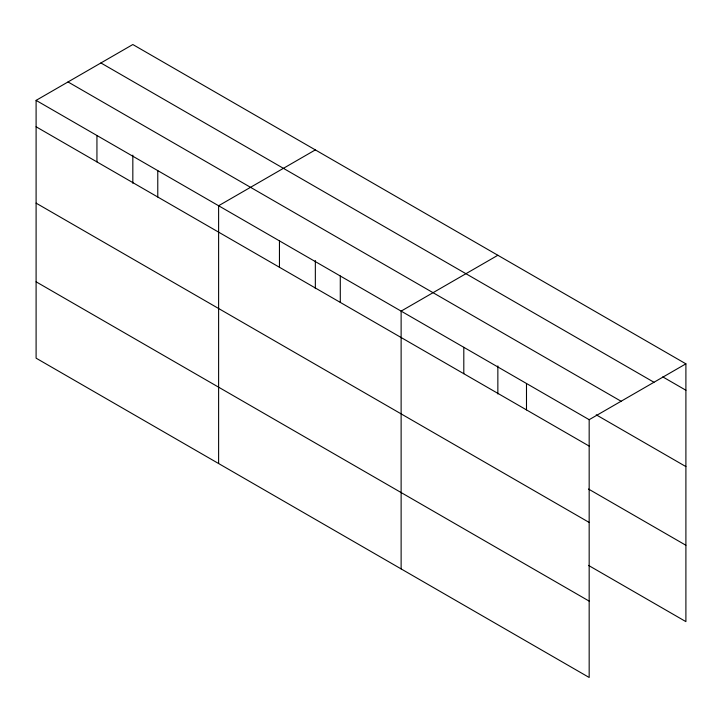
<?xml version="1.0" encoding="UTF-8"?>
<svg xmlns="http://www.w3.org/2000/svg" width="722" height="722" viewBox="0 0 722 722"><rect width="100%" height="100%" fill="white"/><g stroke="black" fill="none" stroke-linecap="round" stroke-linejoin="round"><path stroke-width="1.08" d="M36.1 100.376L589.17 419.681L589.17 677.471L36.1 358.166L36.1 100.376L132.83 44.529L685.9 363.834L685.9 621.624L588.502 565.398M315.343 149.896L218.613 205.743L218.613 463.533M497.855 255.272L401.125 311.119L401.125 568.909M589.17 419.681L685.9 363.834M662.76 376.875L685.9 390.241M100.909 62.958L653.979 382.272M68.021 81.947L621.091 401.252M596.219 414.816L685.9 466.592M36.1 126.774L589.17 446.088M588.502 489.038L685.9 545.272M36.1 203.135L589.17 522.439M36.1 281.806L589.17 601.119M526.491 383.499L526.491 409.897M497.855 365.901L497.855 393.995M463.804 347.309L463.804 373.707M340.288 275.994L340.288 302.392M315.343 260.525L315.343 288.62M279.45 240.868L279.45 267.266M157.775 170.618L157.775 197.025M132.83 155.149L132.83 183.253M96.938 135.501L96.938 161.899"/></g></svg>
